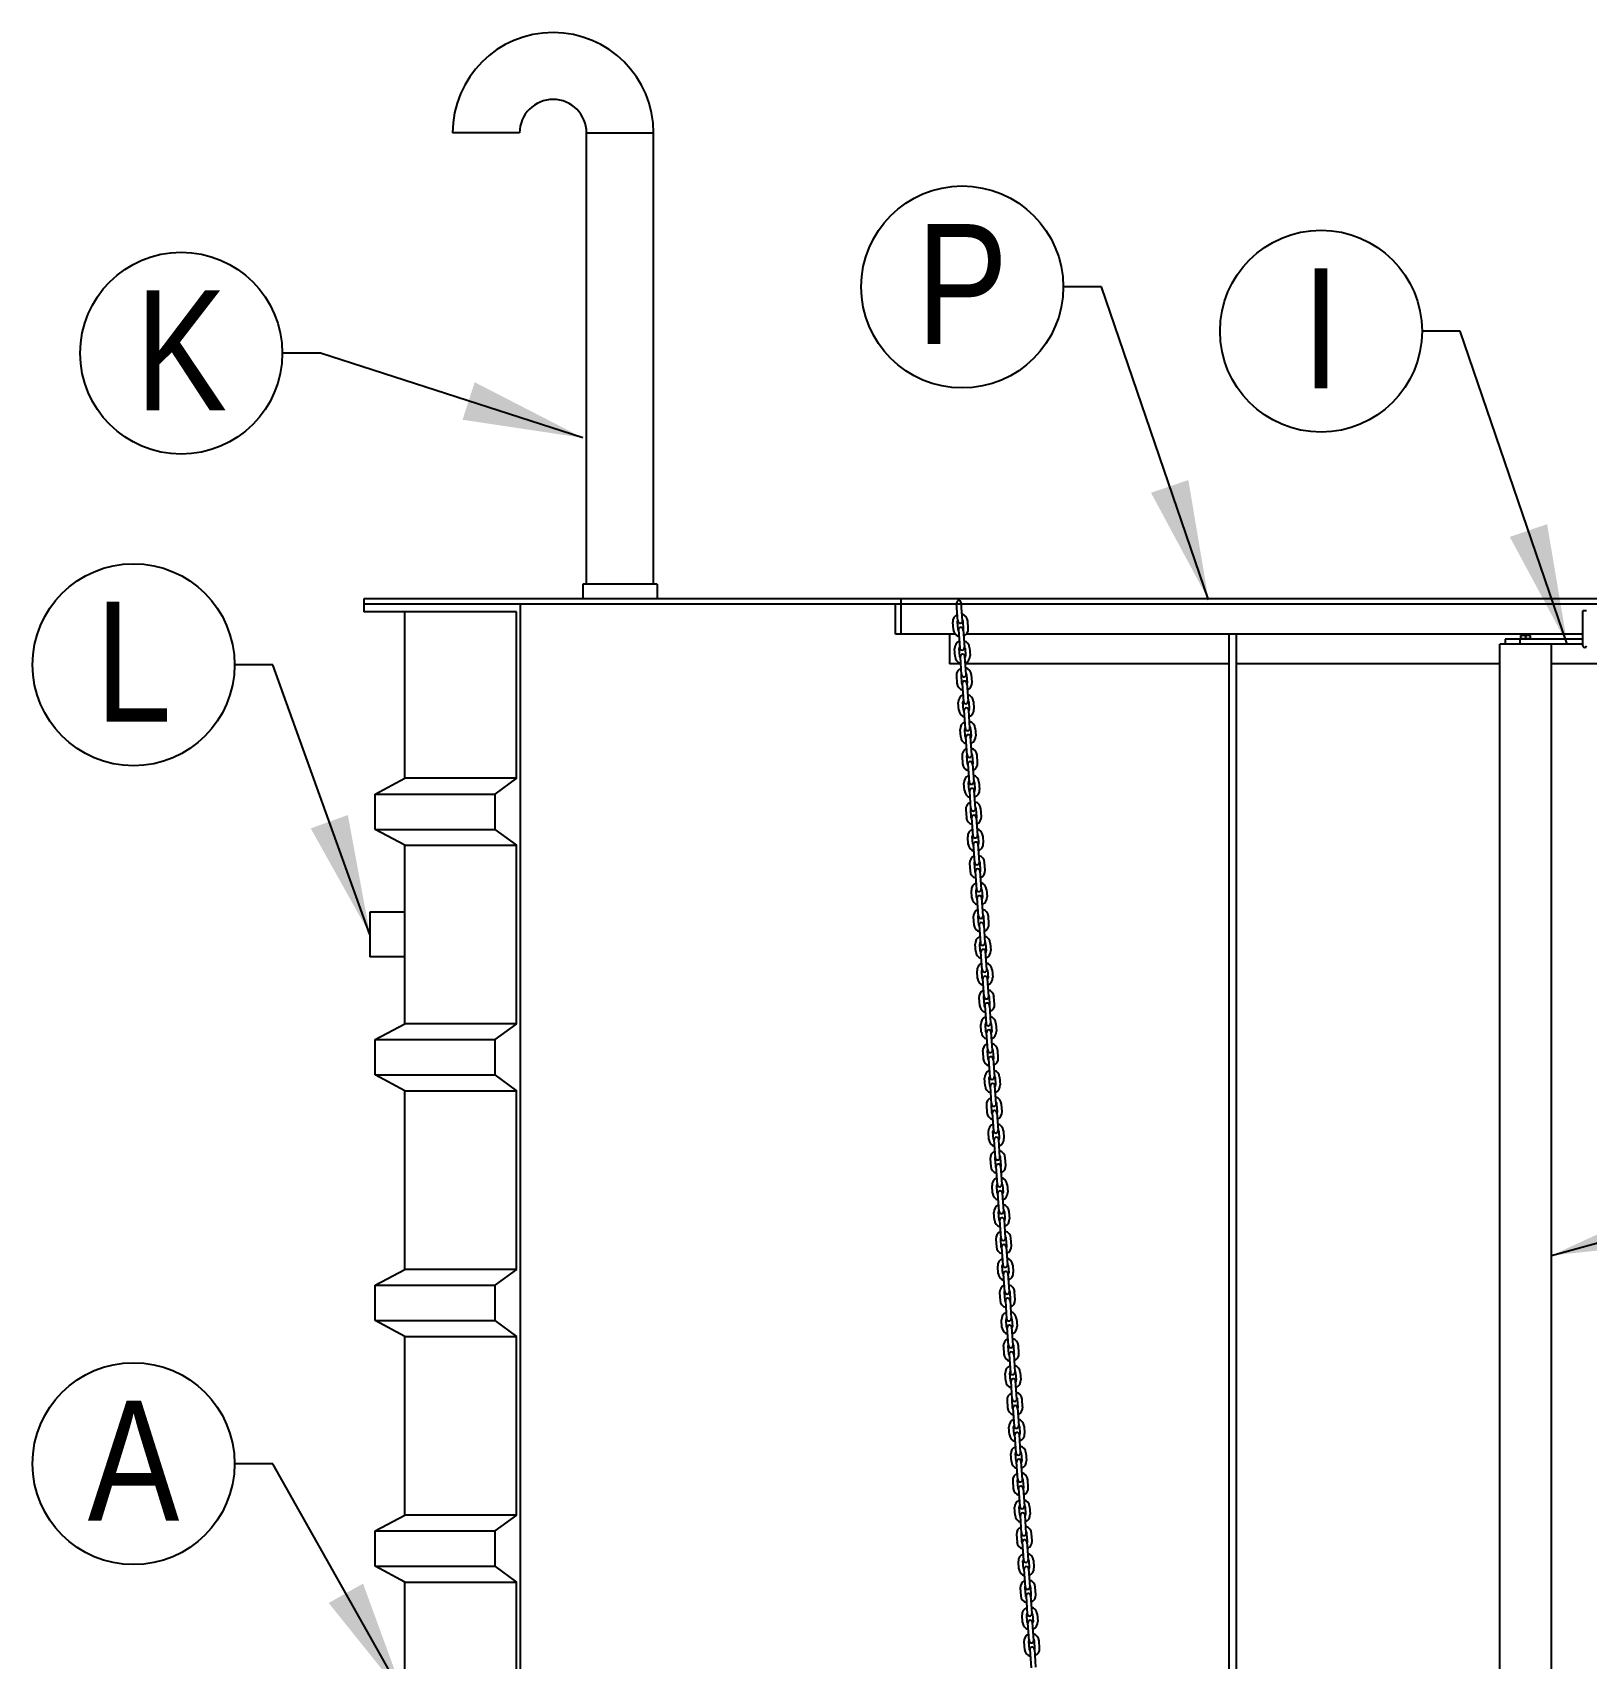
# Model space of a CAD drawing. Extents: x 0 to 216, y -5 to 280.
# Drawn here: x 99.29 to 130.13, y 136.58 to 168.85 of the extents above; entities that cross this region are included whole.
import ezdxf

# ---------------------------------------------------------------- set-up
doc = ezdxf.new("R2010")
doc.units = 0
doc.header["$LTSCALE"] = 10
doc.header["$MEASUREMENT"] = 0
doc.layers.add('CADdetails-7-VERYFINE', color=7, linetype='CONTINUOUS')
doc.layers.add('CADdetails-9-EXTRAFINE', color=9, linetype='CONTINUOUS')
doc.styles.add('CADdetails-DIMENSIONS', font='ARIALN.TTF', dxfattribs={"height": 2.38})
doc.styles.add('CADdetails-NOTES', font='ARIALN.TTF', dxfattribs={"height": 2.38})
doc.dimstyles.new('CADdetails-LEADER', dxfattribs={"dimtxt": 2.38, "dimasz": 2.38, "dimexe": 0.5, "dimexo": 1.5, "dimgap": 1, "dimtad": 0, "dimzin": 0, "dimdsep": 46, "dimtxsty": 'CADdetails-DIMENSIONS', "dimcen": 1, "dimclrd": 256, "dimclre": 256, "dimclrt": 256, "dimadec": 0, "dimazin": 0, "dimtfac": 1, "dimtdec": 4, "dimtofl": 0, "dimtmove": 0, "dimatfit": 3, "dimfxl": 1, "dimtolj": 1, "dimtzin": 0, "dimarcsym": 0})

msp = doc.modelspace()

# ---------------------------------------------------------------- linework, layer by layer
at = {"layer": 'CADdetails-7-VERYFINE'}
for centre in [(117.741, 163.798), (124.86, 162.921), (102.245, 162.484), (101.298, 156.302), (101.298, 140.448)]:
    msp.add_circle(centre, 2.004, dxfattribs=at)
at = {"layer": 'CADdetails-9-EXTRAFINE', "linetype": 'Continuous'}
for p, q in [((108.958, 166.854), (107.629, 166.854)), ((110.287, 157.899), (110.287, 166.854)), ((110.287, 166.854), (111.617, 166.854)), ((111.617, 157.899), (111.617, 166.854)), ((110.214, 157.899), (110.214, 157.611)), ((111.69, 157.899), (110.214, 157.899)), ((111.69, 157.899), (111.69, 157.611)), ((142.942, 157.611), (105.87, 157.611)), ((105.87, 157.611), (105.87, 157.501)), ((105.87, 157.501), (105.87, 157.353)), ((142.942, 157.501), (105.87, 157.501)), ((108.974, 94.239), (108.974, 157.501)), ((116.419, 156.91), (116.419, 157.501)), ((116.53, 156.91), (116.53, 157.611)), ((117.654, 157.168), (117.629, 157.526)), ((117.746, 157.175), (117.721, 157.532)), ((108.9, 157.353), (105.87, 157.353)), ((106.683, 154.05), (106.683, 157.353)), ((108.9, 154.05), (108.9, 157.353)), ((117.551, 157.149), (117.562, 156.998)), ((117.643, 157.155), (117.653, 157.005)), ((117.769, 157.013), (117.759, 157.163)), ((117.861, 157.019), (117.85, 157.17)), ((130.058, 156.806), (130.058, 157.374)), ((130.127, 157.374), (130.058, 157.374)), ((117.599, 156.91), (116.419, 156.91)), ((117.49, 156.91), (117.49, 156.319)), ((117.666, 156.994), (117.691, 156.636)), ((117.758, 157), (117.783, 156.642)), ((130.058, 156.91), (117.823, 156.91)), ((123.031, 156.91), (123.031, 109.867)), ((123.179, 156.91), (123.179, 109.867)), ((128.828, 156.813), (128.828, 156.882)), ((129.013, 156.882), (128.828, 156.882)), ((129.013, 156.813), (128.828, 156.813)), ((128.835, 156.806), (128.835, 156.813)), ((128.92, 156.874), (128.92, 156.813)), ((129.005, 156.806), (129.005, 156.813)), ((129.013, 156.882), (129.013, 156.813)), ((117.599, 156.466), (117.589, 156.616)), ((117.691, 156.472), (117.68, 156.623)), ((117.796, 156.631), (117.806, 156.48)), ((117.887, 156.637), (117.898, 156.487)), ((128.405, 88.394), (128.405, 156.713)), ((128.514, 156.713), (128.405, 156.713)), ((130.058, 156.806), (128.514, 156.806)), ((128.514, 156.806), (128.514, 156.713)), ((129.436, 156.713), (128.514, 156.713)), ((128.804, 156.806), (128.804, 156.713)), ((129.436, 88.394), (129.436, 156.713)), ((130.058, 156.713), (129.436, 156.713)), ((130.058, 156.713), (130.058, 156.806)), ((130.058, 156.678), (130.058, 156.713)), ((117.713, 156.319), (117.49, 156.319)), ((117.729, 156.103), (117.704, 156.461)), ((117.82, 156.11), (117.795, 156.467)), ((123.031, 156.319), (117.805, 156.319)), ((128.405, 156.319), (123.179, 156.319)), ((130.487, 156.319), (129.436, 156.319)), ((117.626, 156.084), (117.636, 155.933)), ((117.717, 156.09), (117.728, 155.94)), ((117.741, 155.929), (117.766, 155.571)), ((117.832, 155.935), (117.857, 155.577)), ((117.844, 155.948), (117.833, 156.098)), ((117.935, 155.954), (117.924, 156.105)), ((117.674, 155.401), (117.663, 155.551)), ((117.765, 155.407), (117.754, 155.558)), ((117.87, 155.566), (117.881, 155.415)), ((117.962, 155.572), (117.972, 155.422)), ((117.803, 155.038), (117.778, 155.396)), ((117.894, 155.045), (117.869, 155.402)), ((117.711, 154.868), (117.7, 155.019)), ((117.802, 154.875), (117.792, 155.025)), ((117.907, 155.033), (117.918, 154.883)), ((117.999, 155.04), (118.009, 154.889)), ((117.84, 154.506), (117.815, 154.863)), ((117.932, 154.512), (117.907, 154.87)), ((117.738, 154.486), (117.748, 154.336)), ((117.829, 154.493), (117.839, 154.342)), ((117.852, 154.331), (117.878, 153.973)), ((117.944, 154.337), (117.969, 153.98)), ((117.955, 154.35), (117.945, 154.501)), ((118.047, 154.357), (118.036, 154.507)), ((106.092, 153.736), (106.683, 154.05)), ((108.9, 154.05), (106.683, 154.05)), ((108.9, 154.05), (108.468, 153.736)), ((117.785, 153.803), (117.775, 153.954)), ((117.877, 153.81), (117.866, 153.96)), ((117.982, 153.968), (117.992, 153.818)), ((118.073, 153.975), (118.084, 153.824)), ((106.092, 153.736), (108.468, 153.736)), ((106.092, 153.035), (106.092, 153.736)), ((108.468, 153.736), (108.468, 153.035)), ((117.915, 153.441), (117.89, 153.798)), ((118.006, 153.447), (117.981, 153.805)), ((117.812, 153.421), (117.823, 153.271)), ((117.903, 153.428), (117.914, 153.277)), ((117.927, 153.266), (117.952, 152.908)), ((118.018, 153.272), (118.043, 152.915)), ((118.03, 153.285), (118.019, 153.436)), ((118.121, 153.292), (118.111, 153.442)), ((106.092, 153.035), (108.468, 153.035)), ((106.683, 152.721), (106.092, 153.035)), ((108.468, 153.035), (108.9, 152.721)), ((106.683, 152.721), (108.9, 152.721)), ((106.683, 149.176), (106.683, 152.721)), ((108.9, 149.176), (108.9, 152.721)), ((117.86, 152.738), (117.849, 152.889)), ((117.951, 152.745), (117.941, 152.895)), ((117.989, 152.376), (117.964, 152.733)), ((118.056, 152.903), (118.067, 152.753)), ((118.081, 152.382), (118.056, 152.74)), ((118.148, 152.91), (118.158, 152.759)), ((117.886, 152.356), (117.897, 152.206)), ((117.978, 152.363), (117.988, 152.212)), ((118.104, 152.22), (118.094, 152.371)), ((118.196, 152.227), (118.185, 152.377)), ((118.001, 152.201), (118.026, 151.843)), ((118.093, 152.207), (118.118, 151.85)), ((117.934, 151.673), (117.924, 151.824)), ((118.026, 151.68), (118.015, 151.83)), ((118.064, 151.311), (118.039, 151.668)), ((118.155, 151.317), (118.13, 151.675)), ((118.131, 151.838), (118.141, 151.688)), ((118.222, 151.845), (118.233, 151.694)), ((106.683, 151.392), (105.99, 151.392)), ((105.99, 151.392), (105.99, 150.505)), ((117.961, 151.291), (117.971, 151.141)), ((118.052, 151.298), (118.063, 151.147)), ((118.076, 151.136), (118.101, 150.778)), ((118.167, 151.142), (118.192, 150.785)), ((118.179, 151.155), (118.168, 151.306)), ((118.27, 151.162), (118.26, 151.312)), ((118.009, 150.608), (117.998, 150.759)), ((118.1, 150.615), (118.09, 150.765)), ((118.205, 150.773), (118.216, 150.623)), ((118.297, 150.78), (118.307, 150.629)), ((106.683, 150.505), (105.99, 150.505)), ((118.138, 150.246), (118.113, 150.603)), ((118.23, 150.252), (118.205, 150.61)), ((118.046, 150.076), (118.035, 150.226)), ((118.137, 150.082), (118.127, 150.233)), ((118.175, 149.713), (118.15, 150.071)), ((118.267, 149.72), (118.242, 150.077)), ((118.243, 150.241), (118.253, 150.09)), ((118.334, 150.247), (118.345, 150.097)), ((118.382, 149.564), (118.371, 149.715)), ((118.073, 149.694), (118.083, 149.543)), ((118.164, 149.7), (118.175, 149.55)), ((118.188, 149.538), (118.213, 149.181)), ((118.279, 149.545), (118.304, 149.187)), ((118.29, 149.558), (118.28, 149.708)), ((106.092, 148.862), (106.683, 149.176)), ((108.9, 149.176), (106.683, 149.176)), ((108.9, 149.176), (108.468, 148.862)), ((118.12, 149.011), (118.11, 149.161)), ((118.212, 149.017), (118.201, 149.168)), ((118.317, 149.176), (118.328, 149.025)), ((118.409, 149.182), (118.419, 149.032)), ((106.092, 148.862), (108.468, 148.862)), ((106.092, 148.161), (106.092, 148.862)), ((108.468, 148.862), (108.468, 148.161)), ((118.25, 148.648), (118.225, 149.006)), ((118.341, 148.655), (118.316, 149.012)), ((118.147, 148.629), (118.158, 148.478)), ((118.239, 148.635), (118.249, 148.485)), ((118.262, 148.473), (118.287, 148.116)), ((118.365, 148.493), (118.354, 148.643)), ((118.354, 148.48), (118.379, 148.122)), ((118.456, 148.499), (118.446, 148.65)), ((106.092, 148.161), (108.468, 148.161)), ((106.683, 147.847), (106.092, 148.161)), ((108.468, 148.161), (108.9, 147.847)), ((118.286, 147.952), (118.276, 148.103)), ((118.392, 148.111), (118.402, 147.96)), ((118.483, 148.117), (118.494, 147.967)), ((106.683, 147.847), (108.9, 147.847)), ((106.683, 144.302), (106.683, 147.847)), ((108.9, 144.302), (108.9, 147.847)), ((118.195, 147.946), (118.184, 148.096)), ((118.324, 147.583), (118.299, 147.941)), ((118.416, 147.589), (118.391, 147.947)), ((118.222, 147.564), (118.232, 147.413)), ((118.313, 147.57), (118.324, 147.42)), ((118.439, 147.428), (118.429, 147.578)), ((118.531, 147.434), (118.52, 147.585)), ((118.337, 147.408), (118.362, 147.051)), ((118.428, 147.415), (118.453, 147.057)), ((118.269, 146.881), (118.259, 147.031)), ((118.361, 146.887), (118.35, 147.038)), ((118.399, 146.518), (118.374, 146.876)), ((118.49, 146.524), (118.465, 146.882)), ((118.466, 147.046), (118.477, 146.895)), ((118.558, 147.052), (118.568, 146.902)), ((118.296, 146.499), (118.307, 146.348)), ((118.388, 146.505), (118.398, 146.355)), ((118.514, 146.363), (118.503, 146.513)), ((118.605, 146.369), (118.595, 146.52)), ((118.411, 146.343), (118.436, 145.986)), ((118.503, 146.35), (118.528, 145.992)), ((118.344, 145.816), (118.333, 145.966)), ((118.435, 145.822), (118.425, 145.973)), ((118.541, 145.981), (118.551, 145.83)), ((118.632, 145.987), (118.643, 145.837)), ((118.473, 145.453), (118.448, 145.811)), ((118.565, 145.459), (118.54, 145.817)), ((118.381, 145.283), (118.371, 145.434)), ((118.473, 145.29), (118.462, 145.44)), ((118.511, 144.921), (118.486, 145.278)), ((118.602, 144.927), (118.577, 145.285)), ((118.578, 145.448), (118.588, 145.298)), ((118.669, 145.455), (118.68, 145.304)), ((118.408, 144.901), (118.418, 144.751)), ((118.499, 144.908), (118.51, 144.757)), ((118.626, 144.765), (118.615, 144.916)), ((118.717, 144.772), (118.706, 144.922)), ((118.523, 144.746), (118.548, 144.388)), ((118.614, 144.752), (118.639, 144.394)), ((106.092, 143.988), (106.683, 144.302)), ((108.9, 144.302), (106.683, 144.302)), ((108.9, 144.302), (108.468, 143.988)), ((118.456, 144.218), (118.445, 144.369)), ((118.547, 144.225), (118.536, 144.375)), ((118.652, 144.383), (118.663, 144.233)), ((118.744, 144.389), (118.754, 144.239)), ((106.092, 143.988), (108.468, 143.988)), ((106.092, 143.287), (106.092, 143.988)), ((108.468, 143.988), (108.468, 143.287)), ((118.585, 143.856), (118.56, 144.213)), ((118.676, 143.862), (118.651, 144.22)), ((118.482, 143.836), (118.493, 143.686)), ((118.574, 143.842), (118.584, 143.692)), ((118.597, 143.681), (118.622, 143.323)), ((118.7, 143.7), (118.689, 143.851)), ((118.689, 143.687), (118.714, 143.329)), ((118.791, 143.706), (118.781, 143.857)), ((106.092, 143.287), (108.468, 143.287)), ((106.683, 142.973), (106.092, 143.287)), ((108.468, 143.287), (108.9, 142.973)), ((118.53, 143.153), (118.519, 143.304)), ((118.621, 143.159), (118.611, 143.31)), ((118.727, 143.318), (118.737, 143.168)), ((118.818, 143.324), (118.829, 143.174)), ((106.683, 142.973), (108.9, 142.973)), ((106.683, 139.428), (106.683, 142.973)), ((108.9, 139.428), (108.9, 142.973)), ((118.659, 142.79), (118.634, 143.148)), ((118.751, 142.797), (118.726, 143.155)), ((118.557, 142.771), (118.567, 142.621)), ((118.648, 142.777), (118.659, 142.627)), ((118.672, 142.616), (118.697, 142.258)), ((118.763, 142.622), (118.788, 142.264)), ((118.774, 142.635), (118.764, 142.786)), ((118.866, 142.641), (118.855, 142.792)), ((118.604, 142.088), (118.594, 142.239)), ((118.696, 142.094), (118.685, 142.245)), ((118.734, 141.725), (118.709, 142.083)), ((118.825, 141.732), (118.8, 142.09)), ((118.801, 142.253), (118.812, 142.103)), ((118.893, 142.259), (118.903, 142.109)), ((118.631, 141.706), (118.642, 141.556)), ((118.723, 141.712), (118.733, 141.562)), ((118.849, 141.57), (118.838, 141.721)), ((118.94, 141.576), (118.93, 141.727)), ((118.746, 141.551), (118.771, 141.193)), ((118.838, 141.557), (118.863, 141.199)), ((118.679, 141.023), (118.668, 141.174)), ((118.77, 141.029), (118.76, 141.18)), ((118.808, 140.66), (118.783, 141.018)), ((118.9, 140.667), (118.875, 141.025)), ((118.876, 141.188), (118.886, 141.038)), ((118.967, 141.194), (118.978, 141.044)), ((118.716, 140.491), (118.706, 140.641)), ((118.808, 140.497), (118.797, 140.647)), ((118.846, 140.128), (118.821, 140.486)), ((118.937, 140.134), (118.912, 140.492)), ((118.913, 140.656), (118.923, 140.505)), ((119.004, 140.662), (119.015, 140.511)), ((118.743, 140.109), (118.753, 139.958)), ((118.834, 140.115), (118.845, 139.964)), ((118.961, 139.972), (118.95, 140.123)), ((119.052, 139.979), (119.042, 140.129)), ((118.858, 139.953), (118.883, 139.595)), ((118.949, 139.959), (118.974, 139.602)), ((106.092, 139.114), (106.683, 139.428)), ((108.9, 139.428), (106.683, 139.428)), ((108.9, 139.428), (108.468, 139.114)), ((118.791, 139.425), (118.78, 139.576)), ((118.882, 139.432), (118.872, 139.582)), ((118.92, 139.063), (118.895, 139.421)), ((118.987, 139.59), (118.998, 139.44)), ((119.012, 139.069), (118.987, 139.427)), ((119.079, 139.597), (119.089, 139.446)), ((106.092, 139.114), (108.468, 139.114)), ((106.092, 138.413), (106.092, 139.114)), ((108.468, 139.114), (108.468, 138.413)), ((119.127, 138.914), (119.116, 139.064)), ((118.817, 139.043), (118.828, 138.893)), ((118.909, 139.05), (118.919, 138.899)), ((118.932, 138.888), (118.957, 138.53)), ((119.024, 138.894), (119.049, 138.537)), ((119.035, 138.907), (119.025, 139.058)), ((118.865, 138.36), (118.855, 138.511)), ((118.957, 138.367), (118.946, 138.517)), ((119.062, 138.525), (119.072, 138.375)), ((119.153, 138.532), (119.164, 138.381)), ((106.092, 138.413), (108.468, 138.413)), ((106.683, 138.099), (106.092, 138.413)), ((106.683, 138.099), (108.9, 138.099)), ((106.683, 134.554), (106.683, 138.099)), ((108.468, 138.413), (108.9, 138.099)), ((108.9, 134.554), (108.9, 138.099)), ((118.995, 137.998), (118.97, 138.356)), ((119.086, 138.004), (119.061, 138.362)), ((118.892, 137.978), (118.902, 137.828)), ((118.983, 137.985), (118.994, 137.834)), ((119.007, 137.823), (119.032, 137.465)), ((119.098, 137.829), (119.123, 137.472)), ((119.11, 137.842), (119.099, 137.993)), ((119.201, 137.849), (119.191, 137.999)), ((119.031, 137.302), (119.021, 137.452)), ((119.136, 137.46), (119.147, 137.31)), ((119.228, 137.467), (119.238, 137.316)), ((118.94, 137.295), (118.929, 137.446)), ((119.069, 136.933), (119.044, 137.291)), ((119.161, 136.939), (119.136, 137.297)), ((118.966, 136.913), (118.977, 136.763)), ((119.058, 136.92), (119.068, 136.769)), ((119.184, 136.777), (119.174, 136.928)), ((119.276, 136.784), (119.265, 136.934)), ((119.081, 136.758), (119.106, 136.4)), ((119.173, 136.764), (119.198, 136.407))]:
    msp.add_line(p, q, dxfattribs=at)
for points in [[(128.874, 156.882, 0.000545), (128.873, 156.882, 0.001088), (128.873, 156.882, 0.000002), (128.871, 156.882, 0.000273), (128.871, 156.882, 0.000273), (128.871, 156.882, 0.00027), (128.87, 156.882, 0.000821), (128.869, 156.882, 0.000558), (128.869, 156.882, 0.001101), (128.868, 156.882, 0.000915), (128.867, 156.882, 0.00124), (128.867, 156.882, 0.000899), (128.866, 156.882, 0.001344), (128.865, 156.882, 0.001304), (128.865, 156.882, 0.00193), (128.864, 156.882, 0.001648), (128.863, 156.881, 0.00166), (128.862, 156.881, 0.001628), (128.862, 156.881, 0.001633), (128.861, 156.881, 0.001643), (128.86, 156.881, 0.001671), (128.86, 156.881, 0.002008), (128.859, 156.881, 0.001311), (128.859, 156.881, 0.001082), (128.858, 156.881, 0.001083), (128.857, 156.881, 0.001663), (128.856, 156.881, 0.001656), (128.856, 156.881, 0.001173), (128.855, 156.881, 0.000983), (128.854, 156.88, 0.001362), (128.854, 156.88, 0.001416), (128.853, 156.88, 0.001389), (128.852, 156.88, 0.000854), (128.852, 156.88, 0.000779), (128.851, 156.88, 0.00093), (128.85, 156.88, 0.001337), (128.85, 156.88, 0.001342), (128.849, 156.879, 0.000931), (128.848, 156.879, 0.00078), (128.848, 156.879, 0.000971), (128.847, 156.879, 0.001276), (128.846, 156.879, 0.001124), (128.846, 156.879, 0.001125), (128.845, 156.879, 0.001006), (128.844, 156.878, 0.001244), (128.844, 156.878, 0.001576), (128.843, 156.878, 0.001205), (128.843, 156.878, 0.000861), (128.842, 156.878, 0.00086), (128.841, 156.878, 0.001162), (128.841, 156.878, 0.001617), (128.84, 156.877, 0.001363), (128.839, 156.877, 0.00103), (128.839, 156.877, 0.001178), (128.838, 156.877, 0.000926), (128.837, 156.877, 0.001253), (128.837, 156.876, 0.000623), (128.836, 156.876, 0.000571), (128.835, 156.876, 0.000478), (128.835, 156.876, 0.000681), (128.834, 156.876, 0.000887), (128.833, 156.875, 0.000874), (128.833, 156.875, 0.000489), (128.832, 156.875, 0.000671), (128.831, 156.875, 0.000209), (128.831, 156.875, 0.000001), (128.83, 156.874, 0.000423), (128.829, 156.874, 0.000282), (128.828, 156.874)], [(128.92, 156.874, 0.00026), (128.92, 156.874, 0.00052), (128.919, 156.874, 0), (128.918, 156.874, 0.00005), (128.918, 156.874, 0.000109), (128.917, 156.875, 0.000141), (128.917, 156.875, 0.0009), (128.916, 156.875, 0.000393), (128.915, 156.875, 0.000651), (128.914, 156.876, 0.000803), (128.914, 156.876, 0.000924), (128.913, 156.876, 0.000628), (128.913, 156.876, 0.000573), (128.912, 156.876, 0.000526), (128.911, 156.876, 0.001048), (128.911, 156.877, 0.001023), (128.91, 156.877, 0.001374), (128.909, 156.877, 0.000953), (128.909, 156.877, 0.001157), (128.908, 156.877, 0.001606), (128.907, 156.878, 0.001312), (128.907, 156.878, 0.000881), (128.906, 156.878, 0.00084), (128.905, 156.878, 0.001205), (128.905, 156.878, 0.001576), (128.904, 156.878, 0.001244), (128.903, 156.878, 0.001006), (128.903, 156.879, 0.001125), (128.902, 156.879, 0.001124), (128.901, 156.879, 0.001276), (128.901, 156.879, 0.000971), (128.9, 156.879, 0.00078), (128.899, 156.879, 0.000931), (128.899, 156.879, 0.001342), (128.898, 156.88, 0.001337), (128.898, 156.88, 0.00093), (128.897, 156.88, 0.000779), (128.896, 156.88, 0.000854), (128.896, 156.88, 0.001389), (128.895, 156.88, 0.001416), (128.894, 156.88, 0.001362), (128.894, 156.88, 0.000983), (128.893, 156.881, 0.001173), (128.892, 156.881, 0.00163), (128.891, 156.881, 0.001689), (128.891, 156.881, 0.001128), (128.89, 156.881, 0.001106), (128.889, 156.881, 0.001323), (128.889, 156.881, 0.001927), (128.888, 156.881, 0.001614), (128.887, 156.881, 0.001645), (128.887, 156.881, 0.001644), (128.886, 156.881, 0.001671), (128.885, 156.881, 0.001665), (128.885, 156.881, 0.001643), (128.884, 156.882, 0.00197), (128.883, 156.882, 0.001297), (128.883, 156.882, 0.001302), (128.882, 156.882, 0.000879), (128.881, 156.882, 0.001267), (128.881, 156.882, 0.00094), (128.88, 156.882, 0.001075), (128.879, 156.882, 0.00054), (128.879, 156.882, 0.00066), (128.878, 156.882, 0.00045), (128.878, 156.882, 0.000002), (128.877, 156.882, 0.001096), (128.876, 156.882, 0.000733), (128.874, 156.882)], [(128.967, 156.882, 0.000545), (128.966, 156.882, 0.001088), (128.965, 156.882, 0.000002), (128.964, 156.882, 0.000273), (128.964, 156.882, 0.000273), (128.963, 156.882, 0.000273), (128.963, 156.882, 0.000818), (128.962, 156.882, 0.000541), (128.961, 156.882, 0.001094), (128.961, 156.882, 0.000946), (128.96, 156.882, 0.00126), (128.959, 156.882, 0.000873), (128.959, 156.882, 0.001308), (128.958, 156.882, 0.001325), (128.957, 156.882, 0.001983), (128.957, 156.882, 0.001645), (128.956, 156.881, 0.001623), (128.955, 156.881, 0.001618), (128.955, 156.881, 0.001643), (128.954, 156.881, 0.00166), (128.953, 156.881, 0.001653), (128.953, 156.881, 0.001914), (128.952, 156.881, 0.001335), (128.951, 156.881, 0.001171), (128.951, 156.881, 0.001137), (128.95, 156.881, 0.001574), (128.949, 156.881, 0.00159), (128.949, 156.881, 0.001256), (128.948, 156.881, 0.001066), (128.947, 156.88, 0.001368), (128.947, 156.88, 0.001324), (128.946, 156.88, 0.001404), (128.945, 156.88, 0.000839), (128.945, 156.88, 0.000718), (128.944, 156.88, 0.000891), (128.943, 156.88, 0.001304), (128.943, 156.88, 0.001475), (128.942, 156.879, 0.00103), (128.941, 156.879, 0.00079), (128.941, 156.879, 0.000956), (128.94, 156.879, 0.001182), (128.939, 156.879, 0.001096), (128.939, 156.879, 0.001153), (128.938, 156.879, 0.001006), (128.937, 156.878, 0.001244), (128.937, 156.878, 0.001576), (128.936, 156.878, 0.001205), (128.935, 156.878, 0.000861), (128.935, 156.878, 0.00086), (128.934, 156.878, 0.001204), (128.933, 156.878, 0.001575), (128.933, 156.877, 0.001207), (128.932, 156.877, 0.001042), (128.931, 156.877, 0.001411), (128.931, 156.877, 0.000986), (128.93, 156.877, 0.001048), (128.929, 156.876, 0.000526), (128.929, 156.876, 0.000573), (128.928, 156.876, 0.000628), (128.927, 156.876, 0.000924), (128.927, 156.876, 0.000802), (128.926, 156.876, 0.000615), (128.926, 156.875, 0.000429), (128.925, 156.875, 0.000964), (128.924, 156.875, 0.000242), (128.924, 156.875, 0.000001), (128.923, 156.874, 0.00026), (128.922, 156.874, 0.000174), (128.92, 156.874)], [(129.013, 156.874, 0.00026), (129.012, 156.874, 0.000521), (129.012, 156.874, 0.000106), (129.011, 156.874, 0.000229), (129.009, 156.875, 0.001204), (129.009, 156.875, 0.000429), (129.008, 156.875, 0.000615), (129.007, 156.876, 0.000802), (129.007, 156.876, 0.000924), (129.006, 156.876, 0.000601), (129.005, 156.876, 0.0006), (129.005, 156.876, 0.000626), (129.004, 156.876, 0.001097), (129.004, 156.877, 0.000882), (129.003, 156.877, 0.001222), (129.002, 156.877, 0.00103), (129.002, 156.877, 0.001363), (129.001, 156.877, 0.001617), (129, 156.878, 0.001162), (129, 156.878, 0.00086), (128.999, 156.878, 0.000861), (128.998, 156.878, 0.001205), (128.998, 156.878, 0.001576), (128.997, 156.878, 0.001244), (128.996, 156.878, 0.001006), (128.996, 156.879, 0.001125), (128.995, 156.879, 0.001124), (128.994, 156.879, 0.001311), (128.994, 156.879, 0.000936), (128.993, 156.879, 0.000703), (128.992, 156.879, 0.000902), (128.992, 156.879, 0.001439), (128.991, 156.88, 0.001446), (128.99, 156.88, 0.000906), (128.99, 156.88, 0.000703), (128.989, 156.88, 0.000839), (128.988, 156.88, 0.001404), (128.988, 156.88, 0.001324), (128.987, 156.88, 0.001368), (128.986, 156.88, 0.001053), (128.986, 156.881, 0.00127), (128.985, 156.881, 0.001677), (128.984, 156.881, 0.00156), (128.984, 156.881, 0.00107), (128.983, 156.881, 0.001095), (128.982, 156.881, 0.001311), (128.982, 156.881, 0.002008), (128.981, 156.881, 0.001671), (128.98, 156.881, 0.001643), (128.98, 156.881, 0.001643), (128.979, 156.881, 0.001618), (128.978, 156.881, 0.001623), (128.978, 156.881, 0.001645), (128.977, 156.882, 0.001983), (128.976, 156.882, 0.001325), (128.976, 156.882, 0.001308), (128.975, 156.882, 0.000873), (128.974, 156.882, 0.00126), (128.974, 156.882, 0.000946), (128.973, 156.882, 0.001094), (128.972, 156.882, 0.000541), (128.971, 156.882, 0.000654), (128.971, 156.882, 0.000436), (128.971, 156.882, 0.000002), (128.97, 156.882, 0.001088), (128.968, 156.882, 0.000727), (128.967, 156.882)]]:
    msp.add_lwpolyline(points, format="xyb", dxfattribs=at)
for centre, radius, start, end in [((109.623, 166.854), 1.994, 0, 180), ((109.623, 166.854), 0.665, 0, 180), ((117.675, 157.529), 0.0458, 4, 184), ((117.701, 157.159), 0.15, 111.9469, 184), ((117.701, 157.159), 0.058, 146.4527, 184), ((117.7, 157.172), 0.0458, 184, 4), ((117.701, 157.159), 0.15, 4, 76.0531), ((117.701, 157.159), 0.058, 4, 41.5473), ((117.711, 157.009), 0.15, 184, 256.0531), ((117.711, 157.009), 0.058, 184, 221.5473), ((117.712, 156.997), 0.0458, 4, 184), ((117.711, 157.009), 0.058, 326.4527, 4), ((117.711, 157.009), 0.15, 291.9469, 4), ((117.738, 156.627), 0.15, 111.9469, 184), ((117.738, 156.627), 0.058, 146.4527, 184), ((117.737, 156.639), 0.0458, 184, 4), ((117.749, 156.464), 0.0458, 4, 184), ((117.738, 156.627), 0.15, 4, 76.0531), ((117.738, 156.627), 0.058, 4, 41.5473), ((117.748, 156.476), 0.15, 291.9469, 4), ((130.092, 156.678), 0.0348, 180, 0), ((117.748, 156.476), 0.15, 184, 256.0531), ((117.775, 156.094), 0.15, 111.9469, 184), ((117.748, 156.476), 0.058, 184, 221.5473), ((117.748, 156.476), 0.058, 326.4527, 4), ((117.775, 156.094), 0.15, 4, 76.0531), ((117.786, 155.944), 0.15, 184, 256.0531), ((117.775, 156.094), 0.058, 146.4527, 184), ((117.786, 155.944), 0.058, 184, 221.5473), ((117.774, 156.107), 0.0458, 184, 4), ((117.787, 155.932), 0.0458, 4, 184), ((117.775, 156.094), 0.058, 4, 41.5473), ((117.786, 155.944), 0.058, 326.4527, 4), ((117.786, 155.944), 0.15, 291.9469, 4), ((117.812, 155.562), 0.15, 111.9469, 184), ((117.812, 155.562), 0.058, 146.4527, 184), ((117.812, 155.574), 0.0458, 184, 4), ((117.812, 155.562), 0.15, 4, 76.0531), ((117.812, 155.562), 0.058, 4, 41.5473), ((117.823, 155.411), 0.15, 184, 256.0531), ((117.823, 155.411), 0.058, 184, 221.5473), ((117.824, 155.399), 0.0458, 4, 184), ((117.823, 155.411), 0.058, 326.4527, 4), ((117.823, 155.411), 0.15, 291.9469, 4), ((117.85, 155.029), 0.15, 111.9469, 184), ((117.85, 155.029), 0.058, 146.4527, 184), ((117.86, 154.879), 0.058, 184, 221.5473), ((117.849, 155.041), 0.0458, 184, 4), ((117.861, 154.867), 0.0458, 4, 184), ((117.85, 155.029), 0.15, 4, 76.0531), ((117.85, 155.029), 0.058, 4, 41.5473), ((117.86, 154.879), 0.058, 326.4527, 4), ((117.86, 154.879), 0.15, 291.9469, 4), ((117.86, 154.879), 0.15, 184, 256.0531), ((117.887, 154.497), 0.15, 111.9469, 184), ((117.887, 154.497), 0.15, 4, 76.0531), ((117.897, 154.346), 0.15, 184, 256.0531), ((117.887, 154.497), 0.058, 146.4527, 184), ((117.897, 154.346), 0.058, 184, 221.5473), ((117.886, 154.509), 0.0458, 184, 4), ((117.898, 154.334), 0.0458, 4, 184), ((117.887, 154.497), 0.058, 4, 41.5473), ((117.897, 154.346), 0.058, 326.4527, 4), ((117.897, 154.346), 0.15, 291.9469, 4), ((117.924, 153.964), 0.15, 111.9469, 184), ((117.924, 153.964), 0.058, 146.4527, 184), ((117.923, 153.976), 0.0458, 184, 4), ((117.924, 153.964), 0.15, 4, 76.0531), ((117.924, 153.964), 0.058, 4, 41.5473), ((117.935, 153.814), 0.15, 184, 256.0531), ((117.935, 153.814), 0.058, 184, 221.5473), ((117.935, 153.802), 0.0458, 4, 184), ((117.935, 153.814), 0.058, 326.4527, 4), ((117.935, 153.814), 0.15, 291.9469, 4), ((117.961, 153.432), 0.15, 111.9469, 184), ((117.972, 153.281), 0.15, 184, 256.0531), ((117.961, 153.432), 0.058, 146.4527, 184), ((117.972, 153.281), 0.058, 184, 221.5473), ((117.96, 153.444), 0.0458, 184, 4), ((117.973, 153.269), 0.0458, 4, 184), ((117.961, 153.432), 0.15, 4, 76.0531), ((117.961, 153.432), 0.058, 4, 41.5473), ((117.972, 153.281), 0.058, 326.4527, 4), ((117.972, 153.281), 0.15, 291.9469, 4), ((117.999, 152.899), 0.15, 111.9469, 184), ((117.999, 152.899), 0.15, 4, 76.0531), ((117.999, 152.899), 0.058, 4, 41.5473), ((118.009, 152.749), 0.15, 184, 256.0531), ((117.999, 152.899), 0.058, 146.4527, 184), ((118.009, 152.749), 0.058, 184, 221.5473), ((117.998, 152.911), 0.0458, 184, 4), ((118.01, 152.737), 0.0458, 4, 184), ((118.009, 152.749), 0.058, 326.4527, 4), ((118.009, 152.749), 0.15, 291.9469, 4), ((118.036, 152.367), 0.15, 111.9469, 184), ((118.036, 152.367), 0.058, 146.4527, 184), ((118.035, 152.379), 0.0458, 184, 4), ((118.036, 152.367), 0.15, 4, 76.0531), ((118.036, 152.367), 0.058, 4, 41.5473), ((118.046, 152.216), 0.15, 184, 256.0531), ((118.073, 151.834), 0.15, 111.9469, 184), ((118.046, 152.216), 0.058, 184, 221.5473), ((118.047, 152.204), 0.0458, 4, 184), ((118.046, 152.216), 0.058, 326.4527, 4), ((118.046, 152.216), 0.15, 291.9469, 4), ((118.073, 151.834), 0.15, 4, 76.0531), ((118.084, 151.684), 0.15, 184, 256.0531), ((118.073, 151.834), 0.058, 146.4527, 184), ((118.072, 151.846), 0.0458, 184, 4), ((118.084, 151.684), 0.058, 184, 221.5473), ((118.084, 151.672), 0.0458, 4, 184), ((118.073, 151.834), 0.058, 4, 41.5473), ((118.084, 151.684), 0.058, 326.4527, 4), ((118.084, 151.684), 0.15, 291.9469, 4), ((118.11, 151.302), 0.15, 111.9469, 184), ((118.11, 151.302), 0.058, 146.4527, 184), ((118.11, 151.302), 0.15, 4, 76.0531), ((118.11, 151.302), 0.058, 4, 41.5473), ((118.121, 151.151), 0.15, 184, 256.0531), ((118.121, 151.151), 0.058, 184, 221.5473), ((118.109, 151.314), 0.0458, 184, 4), ((118.122, 151.139), 0.0458, 4, 184), ((118.121, 151.151), 0.058, 326.4527, 4), ((118.121, 151.151), 0.15, 291.9469, 4), ((118.148, 150.769), 0.15, 111.9469, 184), ((118.148, 150.769), 0.058, 146.4527, 184), ((118.147, 150.781), 0.0458, 184, 4), ((118.148, 150.769), 0.15, 4, 76.0531), ((118.148, 150.769), 0.058, 4, 41.5473), ((118.158, 150.619), 0.15, 184, 256.0531), ((118.185, 150.237), 0.15, 111.9469, 184), ((118.158, 150.619), 0.058, 184, 221.5473), ((118.159, 150.607), 0.0458, 4, 184), ((118.158, 150.619), 0.058, 326.4527, 4), ((118.158, 150.619), 0.15, 291.9469, 4), ((118.185, 150.237), 0.15, 4, 76.0531), ((118.195, 150.086), 0.15, 184, 256.0531), ((118.185, 150.237), 0.058, 146.4527, 184), ((118.195, 150.086), 0.058, 184, 221.5473), ((118.184, 150.249), 0.0458, 184, 4), ((118.196, 150.074), 0.0458, 4, 184), ((118.185, 150.237), 0.058, 4, 41.5473), ((118.195, 150.086), 0.058, 326.4527, 4), ((118.195, 150.086), 0.15, 291.9469, 4), ((118.222, 149.704), 0.15, 111.9469, 184), ((118.222, 149.704), 0.058, 146.4527, 184), ((118.221, 149.716), 0.0458, 184, 4), ((118.222, 149.704), 0.15, 4, 76.0531), ((118.222, 149.704), 0.058, 4, 41.5473), ((118.233, 149.554), 0.15, 184, 256.0531), ((118.233, 149.554), 0.058, 184, 221.5473), ((118.233, 149.542), 0.0458, 4, 184), ((118.233, 149.554), 0.058, 326.4527, 4), ((118.233, 149.554), 0.15, 291.9469, 4), ((118.259, 149.172), 0.15, 111.9469, 184), ((118.259, 149.172), 0.058, 146.4527, 184), ((118.258, 149.184), 0.0458, 184, 4), ((118.259, 149.172), 0.15, 4, 76.0531), ((118.259, 149.172), 0.058, 4, 41.5473), ((118.27, 149.021), 0.15, 184, 256.0531), ((118.296, 148.639), 0.15, 111.9469, 184), ((118.27, 149.021), 0.058, 184, 221.5473), ((118.271, 149.009), 0.0458, 4, 184), ((118.27, 149.021), 0.058, 326.4527, 4), ((118.27, 149.021), 0.15, 291.9469, 4), ((118.296, 148.639), 0.15, 4, 76.0531), ((118.307, 148.489), 0.15, 184, 256.0531), ((118.296, 148.639), 0.058, 146.4527, 184), ((118.307, 148.489), 0.058, 184, 221.5473), ((118.296, 148.651), 0.0458, 184, 4), ((118.308, 148.477), 0.0458, 4, 184), ((118.296, 148.639), 0.058, 4, 41.5473), ((118.307, 148.489), 0.058, 326.4527, 4), ((118.307, 148.489), 0.15, 291.9469, 4), ((118.334, 148.107), 0.15, 111.9469, 184), ((118.334, 148.107), 0.058, 146.4527, 184), ((118.333, 148.119), 0.0458, 184, 4), ((118.334, 148.107), 0.15, 4, 76.0531), ((118.334, 148.107), 0.058, 4, 41.5473), ((118.344, 147.956), 0.15, 184, 256.0531), ((118.344, 147.956), 0.058, 184, 221.5473), ((118.345, 147.944), 0.0458, 4, 184), ((118.344, 147.956), 0.058, 326.4527, 4), ((118.344, 147.956), 0.15, 291.9469, 4), ((118.371, 147.574), 0.15, 111.9469, 184), ((118.371, 147.574), 0.058, 146.4527, 184), ((118.37, 147.586), 0.0458, 184, 4), ((118.382, 147.411), 0.0458, 4, 184), ((118.371, 147.574), 0.15, 4, 76.0531), ((118.371, 147.574), 0.058, 4, 41.5473), ((118.381, 147.424), 0.15, 184, 256.0531), ((118.408, 147.042), 0.15, 111.9469, 184), ((118.381, 147.424), 0.058, 184, 221.5473), ((118.381, 147.424), 0.058, 326.4527, 4), ((118.381, 147.424), 0.15, 291.9469, 4), ((118.408, 147.042), 0.15, 4, 76.0531), ((118.419, 146.891), 0.15, 184, 256.0531), ((118.408, 147.042), 0.058, 146.4527, 184), ((118.419, 146.891), 0.058, 184, 221.5473), ((118.407, 147.054), 0.0458, 184, 4), ((118.42, 146.879), 0.0458, 4, 184), ((118.408, 147.042), 0.058, 4, 41.5473), ((118.419, 146.891), 0.058, 326.4527, 4), ((118.419, 146.891), 0.15, 291.9469, 4), ((118.445, 146.509), 0.15, 111.9469, 184), ((118.445, 146.509), 0.058, 146.4527, 184), ((118.445, 146.521), 0.0458, 184, 4), ((118.445, 146.509), 0.15, 4, 76.0531), ((118.445, 146.509), 0.058, 4, 41.5473), ((118.456, 146.359), 0.15, 184, 256.0531), ((118.456, 146.359), 0.058, 184, 221.5473), ((118.457, 146.346), 0.0458, 4, 184), ((118.456, 146.359), 0.058, 326.4527, 4), ((118.456, 146.359), 0.15, 291.9469, 4), ((118.483, 145.977), 0.15, 111.9469, 184), ((118.483, 145.977), 0.058, 146.4527, 184), ((118.482, 145.989), 0.0458, 184, 4), ((118.494, 145.814), 0.0458, 4, 184), ((118.483, 145.977), 0.15, 4, 76.0531), ((118.483, 145.977), 0.058, 4, 41.5473), ((118.493, 145.826), 0.15, 184, 256.0531), ((118.52, 145.444), 0.15, 111.8305, 184), ((118.493, 145.826), 0.058, 184, 221.5473), ((118.493, 145.826), 0.058, 326.4527, 4), ((118.493, 145.826), 0.15, 291.9469, 4), ((118.52, 145.444), 0.15, 4, 76.1695), ((118.53, 145.294), 0.15, 184, 256.0531), ((118.52, 145.444), 0.058, 146.1855, 184), ((118.519, 145.456), 0.0458, 184, 4), ((118.53, 145.294), 0.058, 184, 221.5473), ((118.531, 145.281), 0.0458, 4, 184), ((118.52, 145.444), 0.058, 4, 41.8145), ((118.53, 145.294), 0.058, 326.4527, 4), ((118.53, 145.294), 0.15, 291.9469, 4), ((118.557, 144.912), 0.15, 111.9469, 184), ((118.557, 144.912), 0.058, 146.4527, 184), ((118.556, 144.924), 0.0458, 184, 4), ((118.557, 144.912), 0.15, 4, 76.0531), ((118.557, 144.912), 0.058, 4, 41.5473), ((118.568, 144.761), 0.15, 184, 256.0531), ((118.568, 144.761), 0.058, 184, 221.5473), ((118.568, 144.749), 0.0458, 4, 184), ((118.568, 144.761), 0.058, 326.4527, 4), ((118.568, 144.761), 0.15, 291.9469, 4), ((118.594, 144.379), 0.15, 111.9469, 184), ((118.594, 144.379), 0.058, 146.4527, 184), ((118.594, 144.391), 0.0458, 184, 4), ((118.606, 144.216), 0.0458, 4, 184), ((118.594, 144.379), 0.15, 4, 76.0531), ((118.594, 144.379), 0.058, 4, 41.5473), ((118.605, 144.229), 0.058, 326.4527, 4), ((118.605, 144.229), 0.15, 291.9469, 4), ((118.605, 144.229), 0.15, 184, 256.0531), ((118.632, 143.847), 0.15, 111.9469, 184), ((118.605, 144.229), 0.058, 184, 221.5473), ((118.632, 143.847), 0.15, 4, 76.0531), ((118.642, 143.696), 0.15, 184, 256.0531), ((118.632, 143.847), 0.058, 146.4527, 184), ((118.642, 143.696), 0.058, 184, 221.5473), ((118.631, 143.859), 0.0458, 184, 4), ((118.643, 143.684), 0.0458, 4, 184), ((118.632, 143.847), 0.058, 4, 41.5473), ((118.642, 143.696), 0.058, 326.4527, 4), ((118.642, 143.696), 0.15, 291.9469, 4), ((118.669, 143.314), 0.15, 111.9469, 184), ((118.669, 143.314), 0.058, 146.4527, 184), ((118.668, 143.326), 0.0458, 184, 4), ((118.669, 143.314), 0.15, 4, 76.0531), ((118.669, 143.314), 0.058, 4, 41.5473), ((118.679, 143.164), 0.15, 184, 256.0531), ((118.679, 143.164), 0.058, 184, 221.5473), ((118.68, 143.151), 0.0458, 4, 184), ((118.679, 143.164), 0.058, 326.4527, 4), ((118.679, 143.164), 0.15, 291.9469, 4), ((118.706, 142.782), 0.15, 111.9469, 184), ((118.717, 142.631), 0.15, 184, 256.0531), ((118.706, 142.782), 0.058, 146.4527, 184), ((118.705, 142.794), 0.0458, 184, 4), ((118.717, 142.631), 0.058, 184, 221.5473), ((118.717, 142.619), 0.0458, 4, 184), ((118.706, 142.782), 0.15, 4, 76.0531), ((118.706, 142.782), 0.058, 4, 41.5473), ((118.717, 142.631), 0.058, 326.4527, 4), ((118.717, 142.631), 0.15, 291.9469, 4), ((118.743, 142.249), 0.15, 111.9469, 184), ((118.743, 142.249), 0.15, 4, 76.0531), ((118.754, 142.099), 0.15, 184, 256.0531), ((118.743, 142.249), 0.058, 146.4527, 184), ((118.754, 142.099), 0.058, 184, 221.5473), ((118.742, 142.261), 0.0458, 184, 4), ((118.755, 142.086), 0.0458, 4, 184), ((118.743, 142.249), 0.058, 4, 41.5473), ((118.754, 142.099), 0.058, 326.4527, 4), ((118.754, 142.099), 0.15, 291.9469, 4), ((118.781, 141.716), 0.15, 111.9469, 184), ((118.781, 141.716), 0.058, 146.4527, 184), ((118.78, 141.729), 0.0458, 184, 4), ((118.781, 141.716), 0.15, 4, 76.0531), ((118.781, 141.716), 0.058, 4, 41.5473), ((118.791, 141.566), 0.15, 184, 256.0531), ((118.818, 141.184), 0.15, 111.9469, 184), ((118.791, 141.566), 0.058, 184, 221.5473), ((118.792, 141.554), 0.0458, 4, 184), ((118.791, 141.566), 0.058, 326.4527, 4), ((118.791, 141.566), 0.15, 291.9469, 4), ((118.818, 141.184), 0.15, 4, 76.0531), ((118.828, 141.033), 0.15, 184, 256.0531), ((118.818, 141.184), 0.058, 146.4527, 184), ((118.828, 141.033), 0.058, 184, 221.5473), ((118.817, 141.196), 0.0458, 184, 4), ((118.829, 141.021), 0.0458, 4, 184), ((118.818, 141.184), 0.058, 4, 41.5473), ((118.828, 141.033), 0.058, 326.4527, 4), ((118.828, 141.033), 0.15, 291.9469, 4), ((118.855, 140.651), 0.15, 111.9469, 184), ((118.855, 140.651), 0.058, 146.4527, 184), ((118.855, 140.651), 0.15, 4, 76.0531), ((118.855, 140.651), 0.058, 4, 41.5473), ((118.866, 140.501), 0.15, 184, 256.0531), ((118.854, 140.664), 0.0458, 184, 4), ((118.866, 140.501), 0.058, 184, 221.5473), ((118.866, 140.489), 0.0458, 4, 184), ((118.866, 140.501), 0.058, 326.4527, 4), ((118.866, 140.501), 0.15, 291.9469, 4), ((118.892, 140.119), 0.15, 111.9469, 184), ((118.892, 140.119), 0.058, 146.4527, 184), ((118.891, 140.131), 0.0458, 184, 4), ((118.892, 140.119), 0.15, 4, 76.0531), ((118.892, 140.119), 0.058, 4, 41.5473), ((118.903, 139.968), 0.15, 184, 256.0531), ((118.929, 139.586), 0.15, 111.9469, 184), ((118.903, 139.968), 0.058, 184, 221.5473), ((118.904, 139.956), 0.0458, 4, 184), ((118.903, 139.968), 0.058, 326.4527, 4), ((118.903, 139.968), 0.15, 291.9469, 4), ((118.929, 139.586), 0.15, 4, 76.0531), ((118.94, 139.436), 0.15, 184, 256.0531), ((118.929, 139.586), 0.058, 146.4527, 184), ((118.94, 139.436), 0.058, 184, 221.5473), ((118.929, 139.599), 0.0458, 184, 4), ((118.941, 139.424), 0.0458, 4, 184), ((118.929, 139.586), 0.058, 4, 41.5473), ((118.94, 139.436), 0.058, 326.4527, 4), ((118.94, 139.436), 0.15, 291.9469, 4), ((118.967, 139.054), 0.15, 111.9469, 184), ((118.967, 139.054), 0.058, 146.4527, 184), ((118.966, 139.066), 0.0458, 184, 4), ((118.967, 139.054), 0.15, 4, 76.0531), ((118.967, 139.054), 0.058, 4, 41.5473), ((118.977, 138.903), 0.15, 184, 256.0531), ((118.977, 138.903), 0.058, 184, 221.5473), ((118.978, 138.891), 0.0458, 4, 184), ((118.977, 138.903), 0.058, 326.4527, 4), ((118.977, 138.903), 0.15, 291.9469, 4), ((119.004, 138.521), 0.15, 111.9469, 184), ((119.004, 138.521), 0.058, 146.4527, 184), ((119.003, 138.534), 0.0458, 184, 4), ((119.004, 138.521), 0.15, 4, 76.0531), ((119.004, 138.521), 0.058, 4, 41.5473), ((119.014, 138.371), 0.15, 184, 256.0531), ((119.041, 137.989), 0.15, 111.9469, 184), ((119.014, 138.371), 0.058, 184, 221.5473), ((119.015, 138.359), 0.0458, 4, 184), ((119.014, 138.371), 0.058, 326.4527, 4), ((119.014, 138.371), 0.15, 291.9469, 4), ((119.041, 137.989), 0.15, 4, 76.0531), ((119.052, 137.838), 0.15, 184, 256.0531), ((119.041, 137.989), 0.058, 146.4527, 184), ((119.052, 137.838), 0.058, 184, 221.5473), ((119.04, 138.001), 0.0458, 184, 4), ((119.053, 137.826), 0.0458, 4, 184), ((119.041, 137.989), 0.058, 4, 41.5473), ((119.052, 137.838), 0.058, 326.4527, 4), ((119.052, 137.838), 0.15, 291.9469, 4), ((119.078, 137.456), 0.15, 111.9469, 184), ((119.078, 137.456), 0.058, 146.4527, 184), ((119.078, 137.469), 0.0458, 184, 4), ((119.078, 137.456), 0.15, 4, 76.0531), ((119.078, 137.456), 0.058, 4, 41.5473), ((119.089, 137.306), 0.15, 184, 256.0531), ((119.089, 137.306), 0.058, 184, 221.5473), ((119.09, 137.294), 0.0458, 4, 184), ((119.089, 137.306), 0.058, 326.4527, 4), ((119.089, 137.306), 0.15, 291.9469, 4), ((119.116, 136.924), 0.15, 111.9469, 184), ((119.116, 136.924), 0.058, 146.4527, 184), ((119.115, 136.936), 0.0458, 184, 4), ((119.127, 136.761), 0.0458, 4, 184), ((119.116, 136.924), 0.15, 4, 76.0531), ((119.116, 136.924), 0.058, 4, 41.5473), ((119.126, 136.773), 0.15, 184, 256.0531), ((119.126, 136.773), 0.058, 184, 221.5473), ((119.126, 136.773), 0.058, 326.4527, 4), ((119.126, 136.773), 0.15, 291.9469, 4)]:
    msp.add_arc(centre, radius, start, end, dxfattribs=at)

# ---------------------------------------------------------------- texts
at = {"layer": 'CADdetails-7-VERYFINE', "char_height": 2.38, "width": 4.00739, "attachment_point": 5, "style": 'CADdetails-NOTES'}
for s, insert in [('P', (117.741, 163.856)), ('I', (124.86, 162.98)), ('K', (102.245, 162.543)), ('L', (101.298, 156.361)), ('A', (101.298, 140.506))]:
    msp.add_mtext(s, dxfattribs=dict(at, insert=insert))

# ---------------------------------------------------------------- leaders
at = {"layer": 'CADdetails-7-VERYFINE'}
for points in [[(122.628, 157.589), (120.503, 163.798), (119.745, 163.798)], [(129.747, 156.713), (127.622, 162.921), (126.864, 162.921)], [(110.212, 160.805), (105.007, 162.484), (104.249, 162.484)], [(105.99, 150.948), (104.059, 156.302), (103.301, 156.302)], [(106.681, 135.803), (104.059, 140.448), (103.301, 140.448)]]:
    msp.add_leader(points, dimstyle='CADdetails-LEADER', override={"dimgap": 1, "dimtad": 0}, dxfattribs=at)
at = {"layer": 'CADdetails-7-VERYFINE', "annotation_type": 0, "has_hookline": 1, "hookline_direction": 0}
msp.add_leader([(129.436, 144.58), (144.04, 148.609), (144.798, 148.609)], dimstyle='CADdetails-LEADER', override={"dimgap": 1, "dimtad": 0}, dxfattribs=at)

doc.saveas('drawing.dxf')
